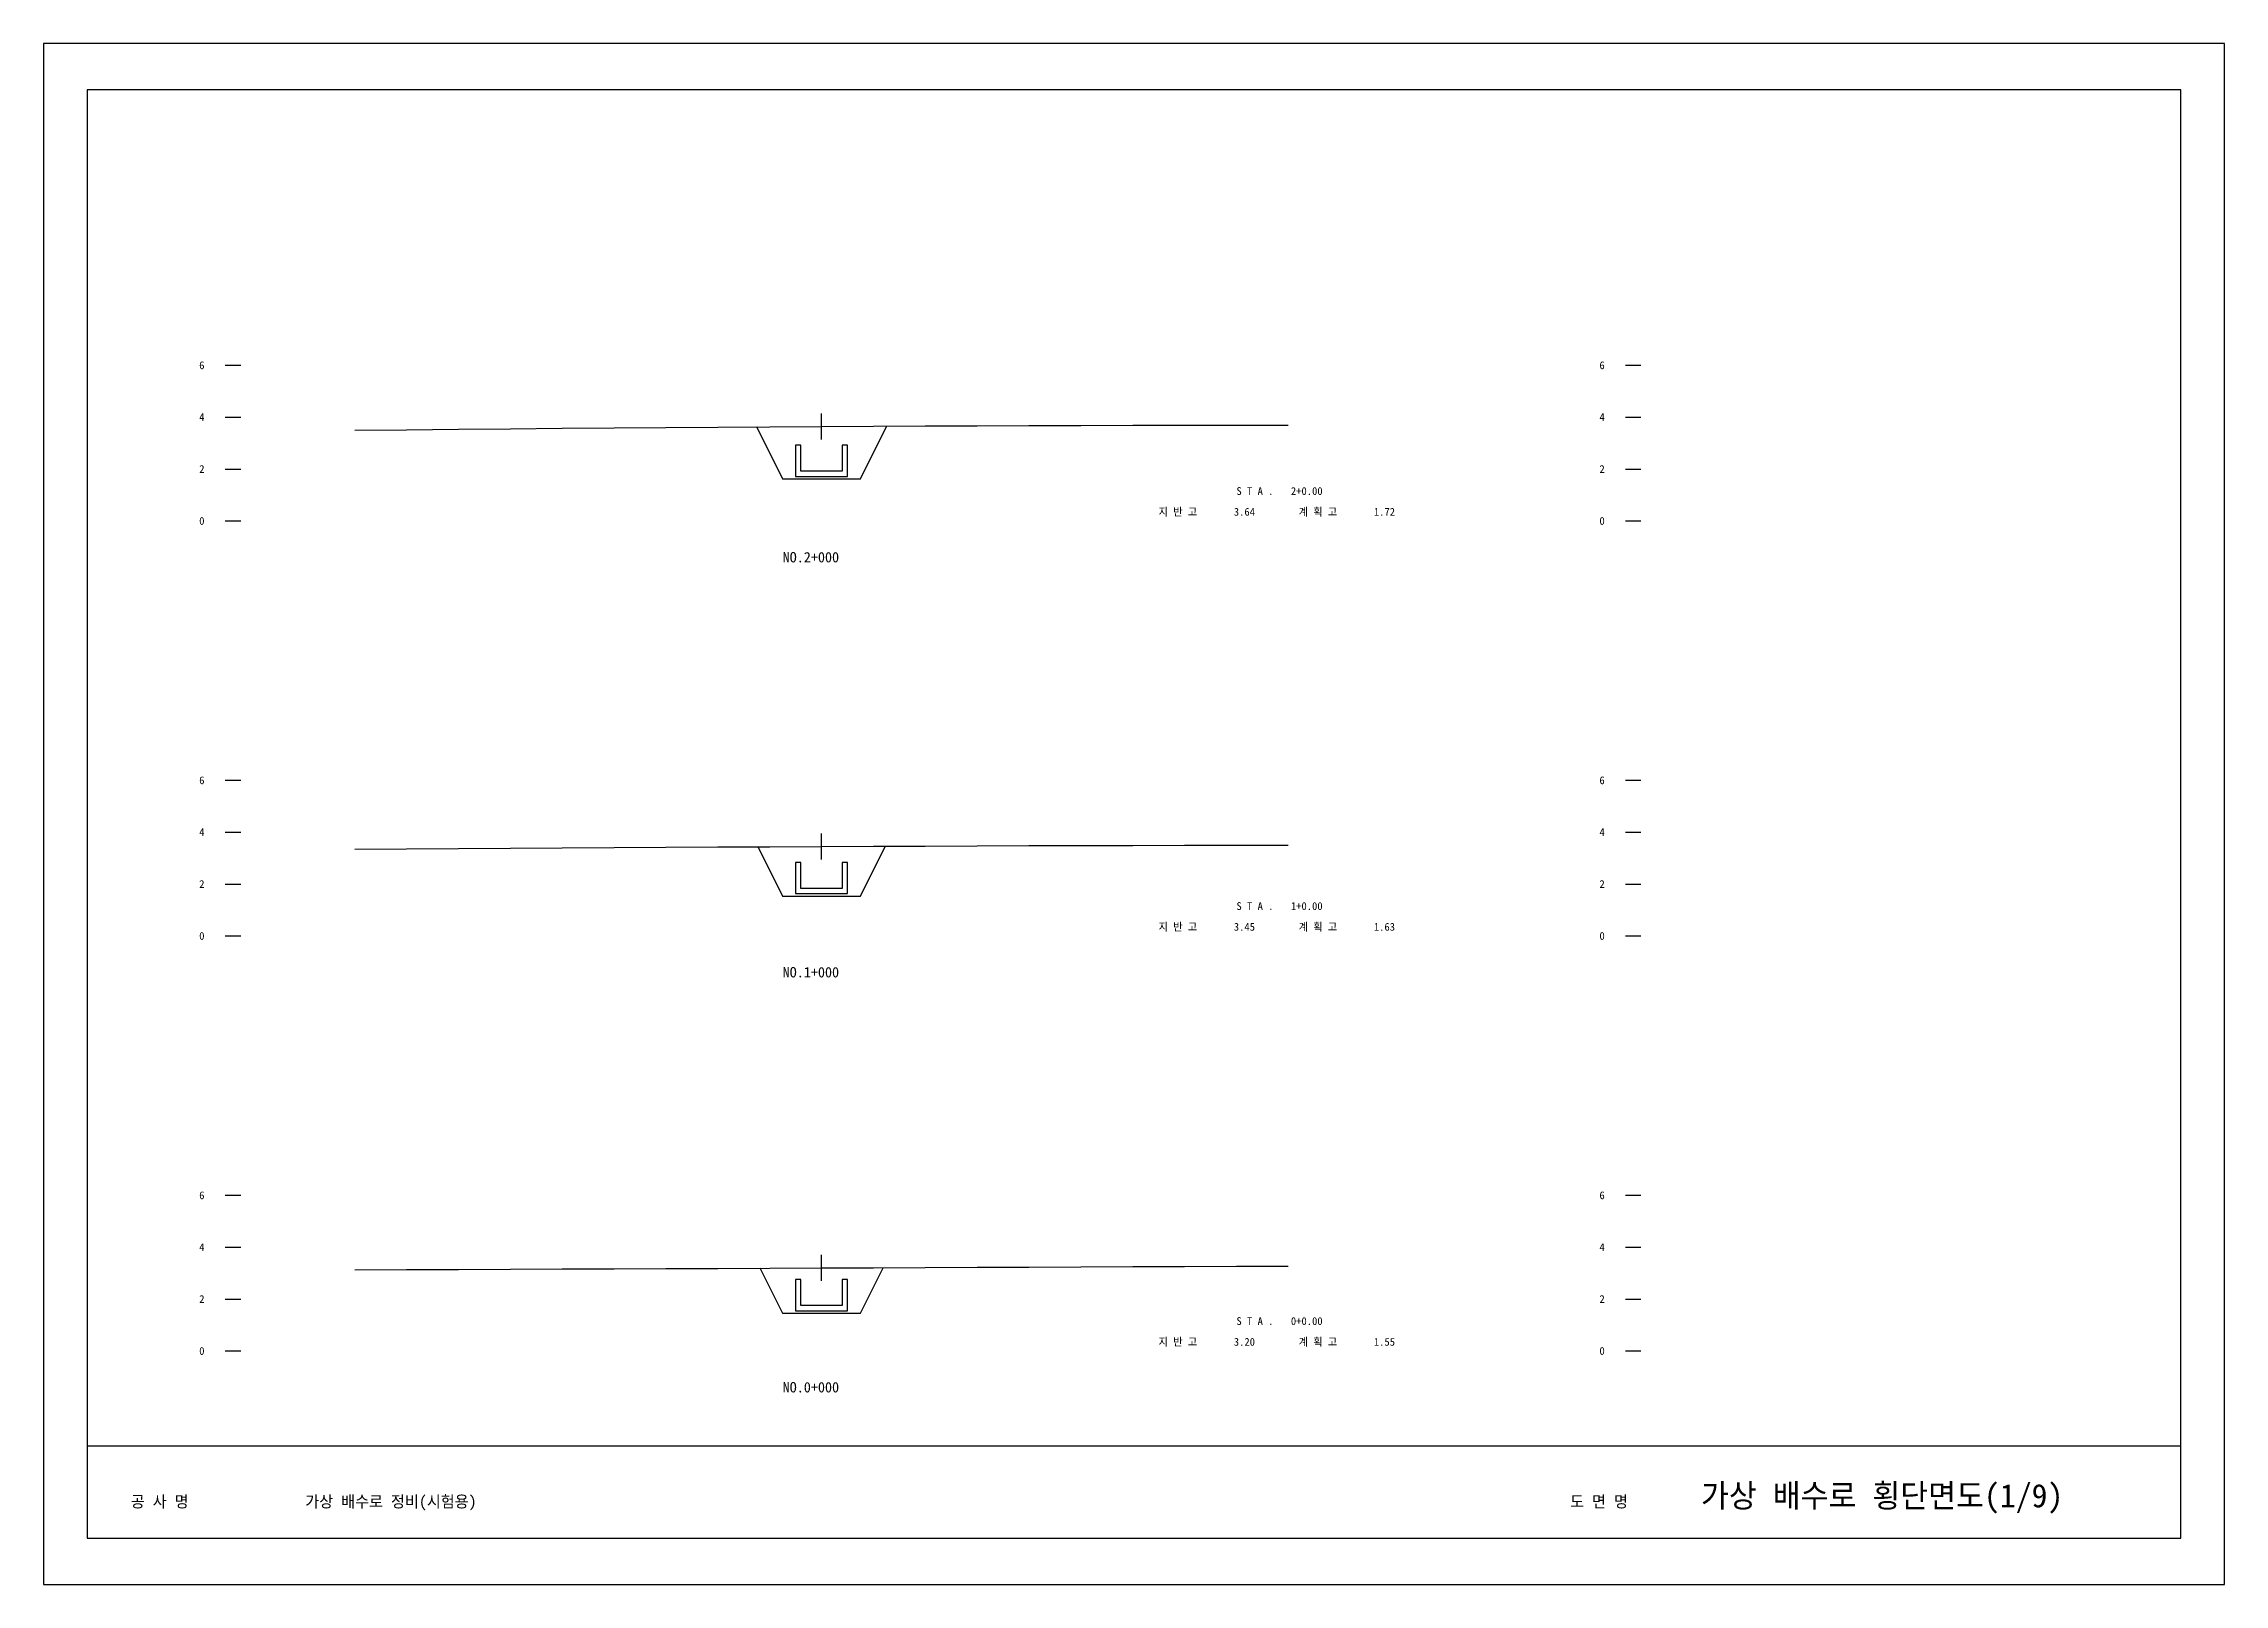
# Model space of a CAD drawing. Header units: millimetres. Extents: x 20000 to 30844, y 0 to 659.
# Drawn here: x 30000 to 30084.1, y 0 to 59.4 of the extents above; entities that cross this region are included whole.
import ezdxf

# ---------------------------------------------------------------- set-up
doc = ezdxf.new("R2010")
doc.units = ezdxf.units.MM
for name, color, linetype in [('dt1', 7, 'Continuous'), ('FORM', 7, 'Continuous'), ('GROUND', 3, 'Continuous'), ('STATION', 2, 'Continuous'), ('TICK', 1, 'Continuous'), ('계획선', 5, 'Continuous'), ('구조물', 4, 'Continuous')]:
    doc.layers.add(name, color=color, linetype=linetype)

msp = doc.modelspace()

# ---------------------------------------------------------------- linework, layer by layer
at = {"layer": 'dt1'}
for p, q in [((30007, 47), (30007.6, 47)), ((30061, 47), (30061.6, 47)), ((30007, 45), (30007.6, 45)), ((30061, 45), (30061.6, 45)), ((30007, 43), (30007.6, 43)), ((30061, 43), (30061.6, 43)), ((30007, 41), (30007.6, 41)), ((30061, 41), (30061.6, 41)), ((30007, 31), (30007.6, 31)), ((30061, 31), (30061.6, 31)), ((30007, 29), (30007.6, 29)), ((30061, 29), (30061.6, 29)), ((30007, 27), (30007.6, 27)), ((30061, 27), (30061.6, 27)), ((30007, 25), (30007.6, 25)), ((30061, 25), (30061.6, 25)), ((30007, 15), (30007.6, 15)), ((30061, 15), (30061.6, 15)), ((30007, 13), (30007.6, 13)), ((30061, 13), (30061.6, 13)), ((30007, 11), (30007.6, 11)), ((30061, 11), (30061.6, 11)), ((30007, 9), (30007.6, 9)), ((30061, 9), (30061.6, 9))]:
    msp.add_line(p, q, dxfattribs=at)
at = {"layer": 'FORM'}
msp.add_line((30001.682, 5.346), (30082.418, 5.346), dxfattribs=at)
for points in [[(30000, 0), (30084.1, 0), (30084.1, 59.4), (30000, 59.4)], [(30001.682, 1.782), (30082.418, 1.782), (30082.418, 57.618), (30001.682, 57.618)]]:
    msp.add_lwpolyline(points, close=True, dxfattribs=at)
at = {"layer": 'GROUND'}
for points in [[(30012, 44.492), (30014, 44.513), (30016, 44.533), (30018, 44.552), (30020, 44.57), (30022, 44.587), (30024, 44.603), (30026, 44.618), (30028, 44.631), (30030, 44.643), (30032, 44.654), (30034, 44.663), (30036, 44.671), (30038, 44.678), (30040, 44.683), (30042, 44.686), (30044, 44.688), (30046, 44.689), (30048, 44.688)], [(30012, 28.34), (30014, 28.354), (30016, 28.368), (30018, 28.381), (30020, 28.394), (30022, 28.406), (30024, 28.418), (30026, 28.429), (30028, 28.439), (30030, 28.449), (30032, 28.458), (30034, 28.466), (30036, 28.473), (30038, 28.48), (30040, 28.485), (30042, 28.489), (30044, 28.493), (30046, 28.495), (30048, 28.497)], [(30012, 12.13), (30014, 12.137), (30016, 12.144), (30018, 12.151), (30020, 12.159), (30022, 12.167), (30024, 12.175), (30026, 12.183), (30028, 12.192), (30030, 12.2), (30032, 12.208), (30034, 12.217), (30036, 12.225), (30038, 12.233), (30040, 12.241), (30042, 12.249), (30044, 12.256), (30046, 12.263), (30048, 12.27)]]:
    msp.add_lwpolyline(points, dxfattribs=at)
at = {"layer": 'TICK'}
for p, q in [((30030, 44.14), (30030, 45.14)), ((30030, 27.95), (30030, 28.95)), ((30030, 11.7), (30030, 12.7))]:
    msp.add_line(p, q, dxfattribs=at)
at = {"layer": '계획선'}
for points in [[(30027.489, 44.64), (30028.5, 42.618), (30031.5, 42.618), (30032.511, 44.64)], [(30027.542, 28.45), (30028.5, 26.534), (30031.5, 26.534), (30032.458, 28.45)], [(30027.625, 12.2), (30028.5, 10.45), (30031.5, 10.45), (30032.375, 12.2)]]:
    msp.add_lwpolyline(points, dxfattribs=at)
at = {"layer": '구조물'}
for points in [[(30029, 42.718), (30031, 42.718), (30031, 43.918), (30030.8, 43.918), (30030.8, 42.918), (30029.2, 42.918), (30029.2, 43.918), (30029, 43.918)], [(30029, 26.634), (30031, 26.634), (30031, 27.834), (30030.8, 27.834), (30030.8, 26.834), (30029.2, 26.834), (30029.2, 27.834), (30029, 27.834)], [(30029, 10.55), (30031, 10.55), (30031, 11.75), (30030.8, 11.75), (30030.8, 10.75), (30029.2, 10.75), (30029.2, 11.75), (30029, 11.75)]]:
    msp.add_lwpolyline(points, close=True, dxfattribs=at)

# ---------------------------------------------------------------- texts
for s, p in [('S T A .', (30046, 42)), ('2+0.00', (30048.1, 42)), ('지 반 고', (30043, 41.2)), ('3.64', (30045.9, 41.2)), ('계 획 고', (30048.4, 41.2)), ('1.72', (30051.3, 41.2)), ('S T A .', (30046, 26)), ('1+0.00', (30048.1, 26)), ('지 반 고', (30043, 25.2)), ('3.45', (30045.9, 25.2)), ('계 획 고', (30048.4, 25.2)), ('1.63', (30051.3, 25.2)), ('S T A .', (30046, 10)), ('0+0.00', (30048.1, 10)), ('지 반 고', (30043, 9.2)), ('3.20', (30045.9, 9.2)), ('계 획 고', (30048.4, 9.2)), ('1.55', (30051.3, 9.2))]:
    msp.add_text(s, height=0.3).set_placement(p)
at = {"layer": 'dt1'}
for s, p in [('6', (30006, 46.85)), ('6', (30060, 46.85)), ('4', (30006, 44.85)), ('4', (30060, 44.85)), ('2', (30006, 42.85)), ('2', (30060, 42.85)), ('0', (30006, 40.85)), ('0', (30060, 40.85)), ('6', (30006, 30.85)), ('6', (30060, 30.85)), ('4', (30006, 28.85)), ('4', (30060, 28.85)), ('2', (30006, 26.85)), ('2', (30060, 26.85)), ('0', (30006, 24.85)), ('0', (30060, 24.85)), ('6', (30006, 14.85)), ('6', (30060, 14.85)), ('4', (30006, 12.85)), ('4', (30060, 12.85)), ('2', (30006, 10.85)), ('2', (30060, 10.85)), ('0', (30006, 8.85)), ('0', (30060, 8.85))]:
    msp.add_text(s, height=0.3, dxfattribs=at).set_placement(p)
at = {"layer": 'FORM'}
for s, height, p in [('공 사 명', 0.45, (30003.364, 2.97)), ('가상 배수로 정비(시험용)', 0.45, (30010.092, 2.97)), ('도 면 명', 0.45, (30058.87, 2.97)), ('가상 배수로 횡단면도(1/9)', 0.9, (30063.916, 2.97))]:
    msp.add_text(s, height=height, dxfattribs=at).set_placement(p)
at = {"layer": 'STATION'}
for s, p in [('NO.2+000', (30028.5, 39.4)), ('NO.1+000', (30028.5, 23.4)), ('NO.0+000', (30028.5, 7.4))]:
    msp.add_text(s, height=0.4, dxfattribs=at).set_placement(p)

doc.saveas('drawing.dxf')
